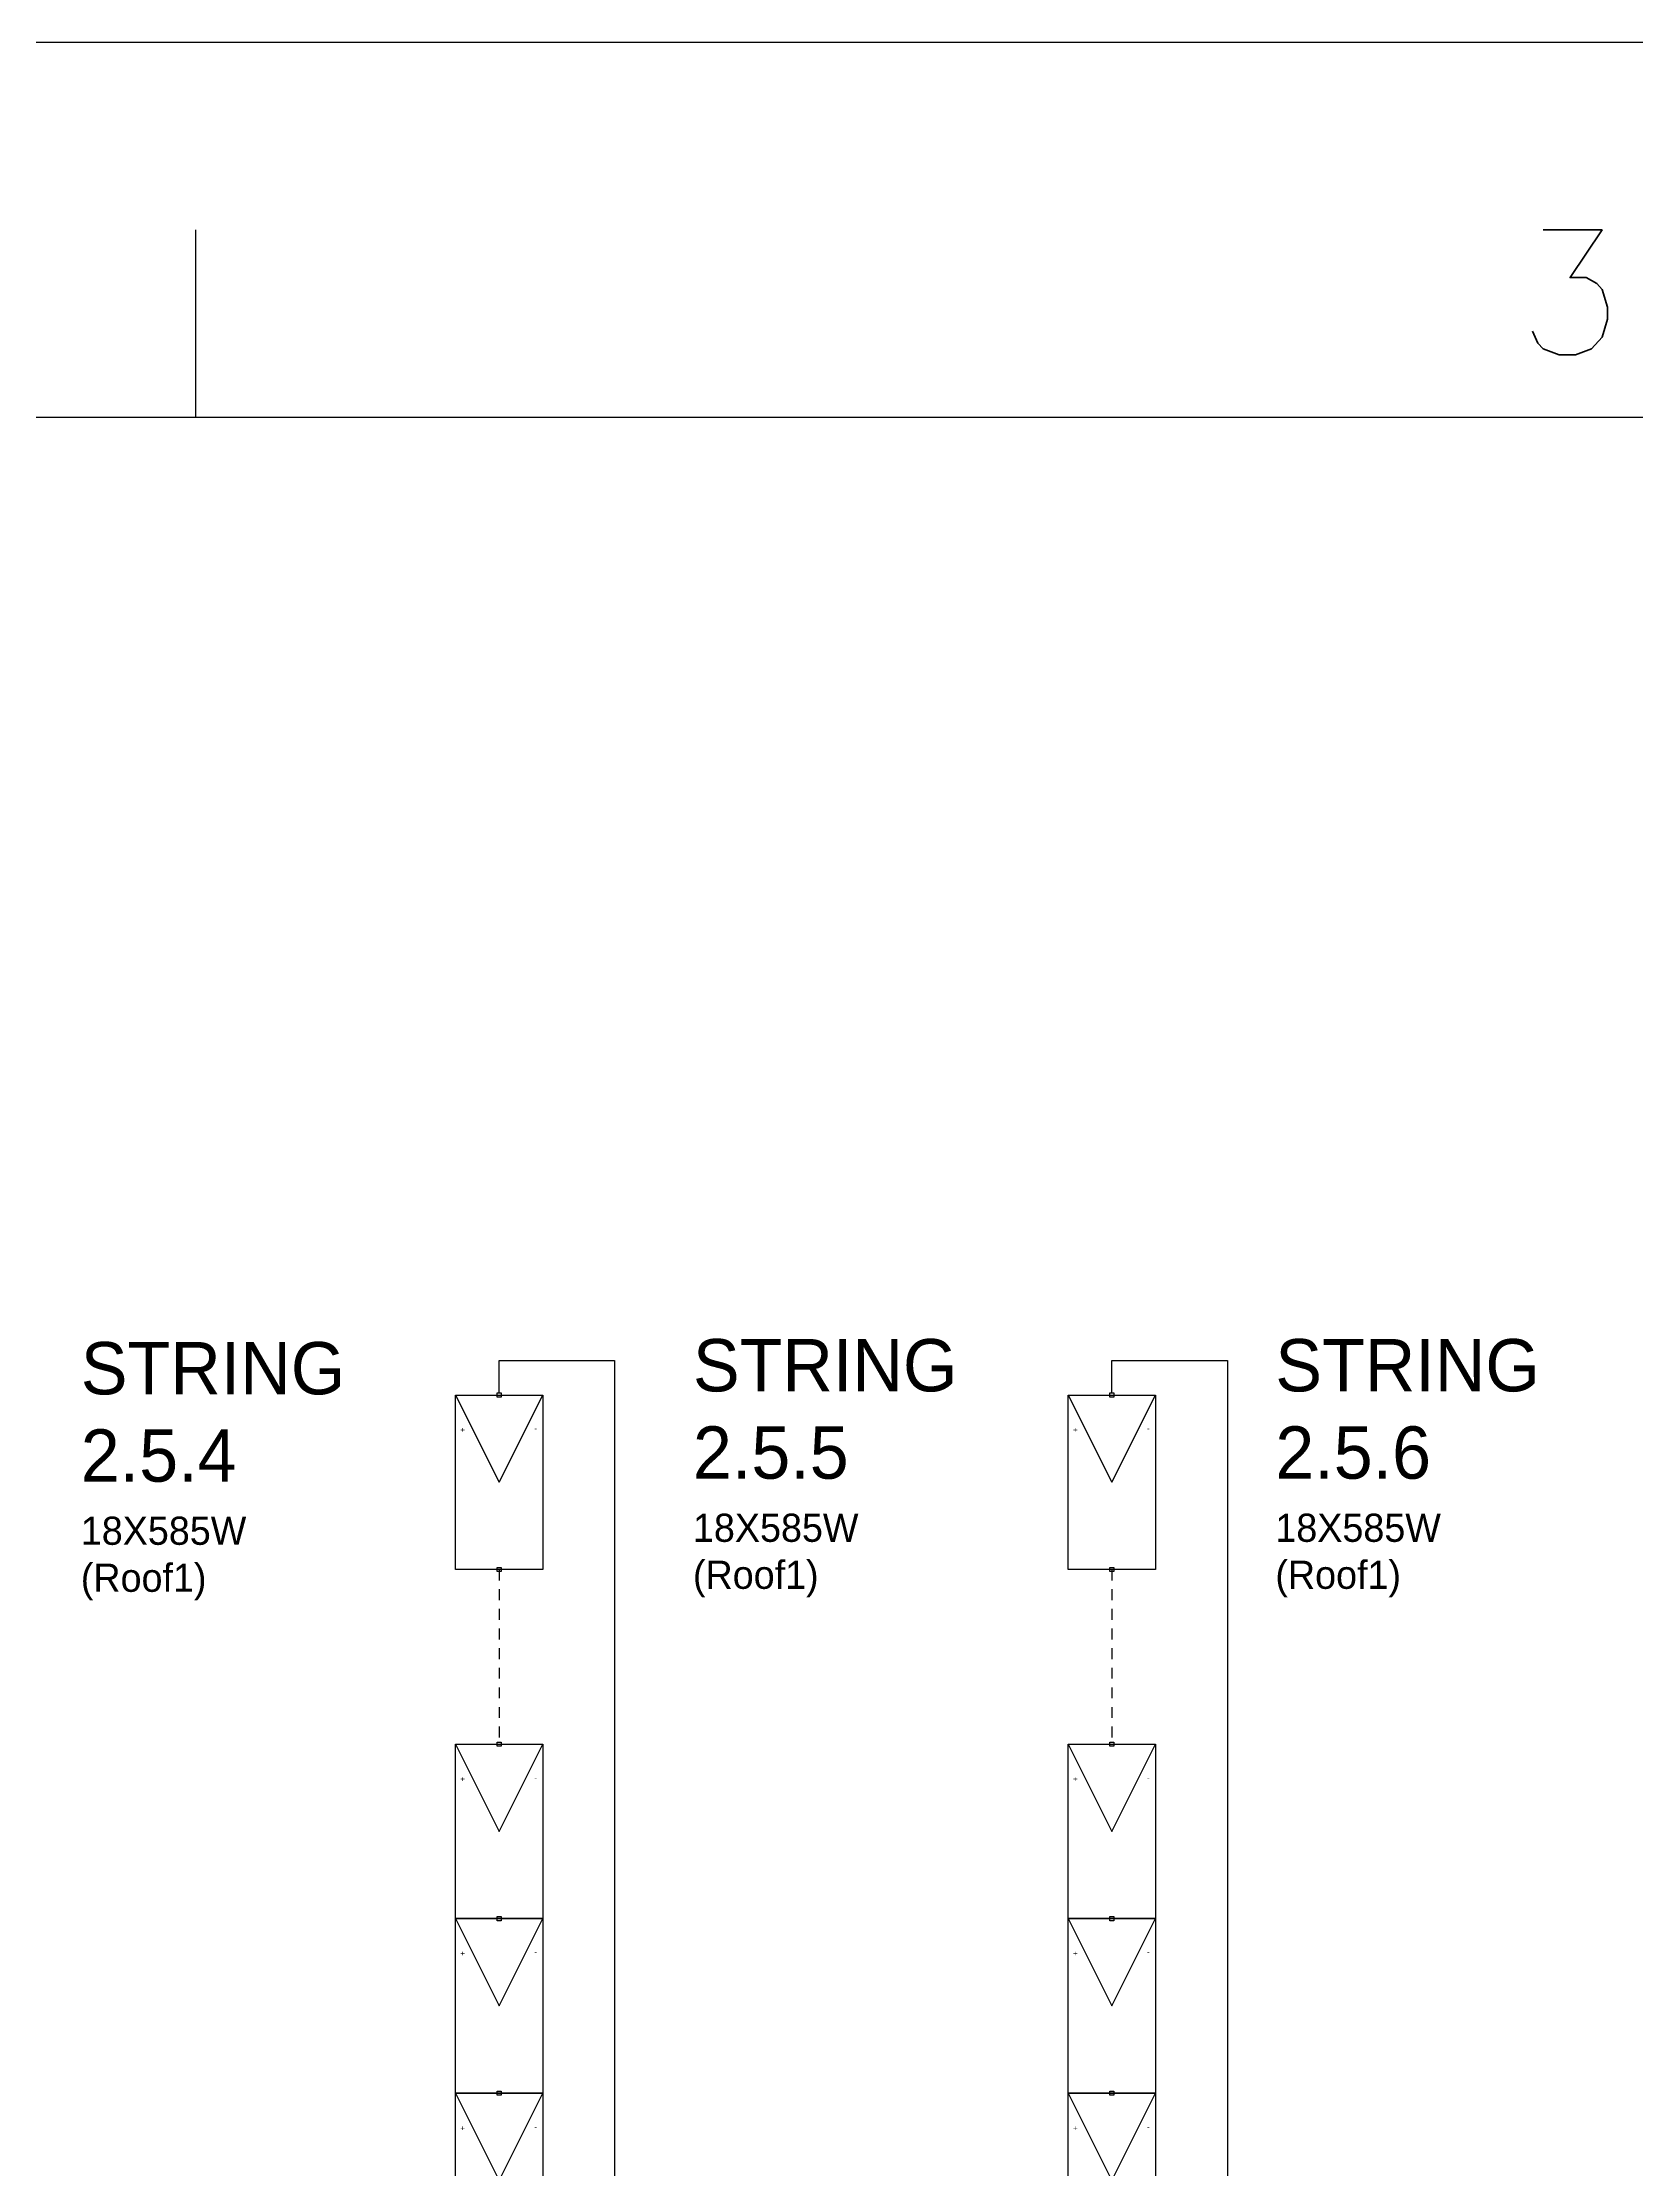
# Model space of a CAD drawing. Header units: inches. Extents: x 4 to 127, y -3 to 89.
# Drawn here: x 34.81 to 53.08, y 64.26 to 88.63 of the extents above; entities that cross this region are included whole.
import ezdxf
from ezdxf.enums import TextEntityAlignment as Align

# ---------------------------------------------------------------- set-up
doc = ezdxf.new("R2010")
doc.units = ezdxf.units.IN
doc.header["$MEASUREMENT"] = 0
doc.linetypes.add('HIDDEN2', pattern=[0.1875, 0.125, -0.0625])
for name, color, linetype in [('RED_10AWG', 1, 'Continuous'), ('SYMS', 7, 'Continuous'), ('Title Block', 7, 'Continuous'), ('Viewport', 7, 'Continuous')]:
    doc.layers.add(name, color=color, linetype=linetype)
doc.styles.add('Roman', font='romans')
doc.styles.add('WD', font='romans.shx')

# ---------------------------------------------------------------- blocks, each defined once
blk = doc.blocks.new('ANSI_border_C')
at = {"layer": 'Title Block'}
for p, q in [((21, 16), (0, 16)), ((5.25, 15.25), (5.25, 15.625)), ((20.5, 15.25), (0.5, 15.25))]:
    blk.add_line(p, q, dxfattribs=at)
at = {"layer": 'Title Block', "style": 'Roman'}
blk.add_text('3', height=0.25, dxfattribs=at).set_placement((8, 15.5), align=Align.MIDDLE_CENTER)
blk = doc.blocks.new('JIC_border_C')
at = {"xscale": 5.726708801404052, "yscale": 5.726708801404052, "zscale": 5.726708801404052}
blk.add_blockref('ANSI_border_C', (6.5, -3), dxfattribs=at)
blk = doc.blocks.new('HT0_01')
for p, q in [((-0.0625, 0.0625), (0.0625, 0.0625)), ((-0.0625, -0.0625), (-0.0625, 0.0625)), ((0.0625, 0.0625), (0.0625, -0.0625)), ((0.0625, -0.0625), (-0.0625, -0.0625))]:
    blk.add_line(p, q)
at = {"style": 'WD', "flags": 1}
for tag, p in [('X4TERM01', (-0.0625, 0)), ('X2TERM01', (0, 0.0625)), ('X1TERM01', (0.0625, 0)), ('X8TERM01', (0, -0.0625))]:
    blk.add_attdef(tag, p, '', height=0.01, dxfattribs=at)
blk = doc.blocks.new('PVM')
at = {"color": 5}
for p, q in [((2, 1), (1, 0.5)), ((1, 0.5), (2, 0))]:
    blk.add_line(p, q, dxfattribs=at)
blk.add_lwpolyline([(0, 1), (2, 1), (2, 0), (0, 0)], close=True, dxfattribs=at)
at = {"layer": 'SYMS', "color": 5, "xscale": 0.3699338068975089, "yscale": 0.3699338068975089, "zscale": 0.3699338068975089}
for p in [(0, 0.5), (2, 0.5)]:
    blk.add_blockref('HT0_01', p, dxfattribs=at)
at = {"color": 5, "char_height": 0.065, "attachment_point": 1}
for s, insert, rotation in [('+', (1.625, 0.883), 180), ('-', (1.57, 0.067), 90)]:
    blk.add_mtext_dynamic_manual_height_columns(s, width=0.09892, gutter_width=0.325, heights=[0], dxfattribs=dict(at, insert=insert, rotation=rotation))

msp = doc.modelspace()

# ---------------------------------------------------------------- linework, layer by layer
at = {"layer": 'RED_10AWG'}
for p, q in [((40.039, 73.155), (40.039, 73.525)), ((40.039, 73.525), (41.363, 73.525)), ((41.363, 73.525), (41.363, 25.727)), ((47.062, 73.155), (47.062, 73.525)), ((47.062, 73.525), (48.386, 73.525)), ((48.386, 73.525), (48.386, 25.727))]:
    msp.add_line(p, q, dxfattribs=at)
at = {"layer": 'RED_10AWG', "linetype": 'HIDDEN2'}
for p, q in [((40.039, 71.131), (40.039, 69.131)), ((47.062, 71.131), (47.062, 69.131))]:
    msp.add_line(p, q, dxfattribs=at)

# ---------------------------------------------------------------- block references
at = {"layer": 'SYMS', "rotation": 90}
for p in [(40.539, 71.131), (47.562, 71.131), (40.539, 67.131), (47.562, 67.131), (40.539, 65.131), (47.562, 65.131), (40.539, 63.131), (47.562, 63.131)]:
    msp.add_blockref('PVM', p, dxfattribs=at)
at = {"layer": 'Viewport'}
msp.add_blockref('JIC_border_C', (0, 0), dxfattribs=at)

# ---------------------------------------------------------------- texts
at = {"char_height": 0.6, "attachment_point": 1}
for s, insert in [('{\\C240;\\c2367469;STRING 2.5.4^J\\H0.53846x;\\C256;\\c0;18X585W^J(Roof1)}', (35.245, 73.738)), ('{\\C240;\\c2367469;STRING 2.5.5^J\\H0.53846x;\\C256;\\c0;18X585W^J(Roof1)}', (42.261, 73.772)), ('{\\C240;\\c2367469;STRING 2.5.6^J\\H0.53846x;\\C256;\\c0;18X585W^J(Roof1)}', (48.936, 73.772))]:
    msp.add_mtext_dynamic_manual_height_columns(s, width=1.91071, gutter_width=0.325, heights=[0], dxfattribs=dict(at, insert=insert))

doc.saveas('drawing.dxf')
